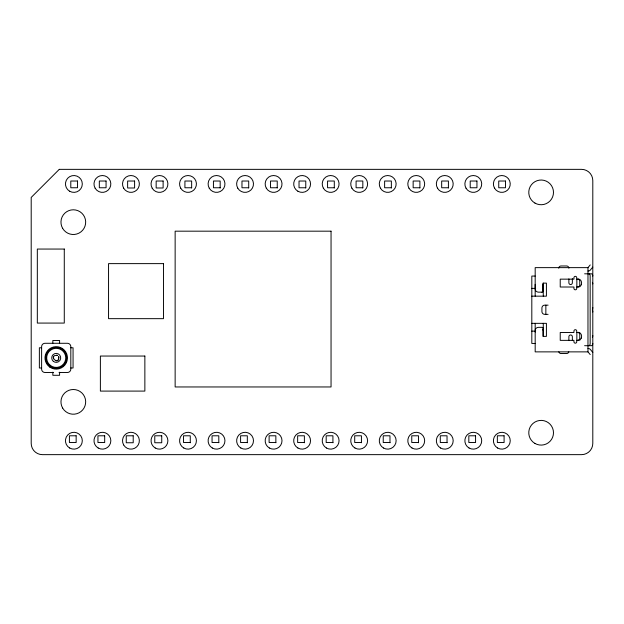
<?xml version="1.0" encoding="UTF-8"?>
<svg xmlns="http://www.w3.org/2000/svg" width="624" height="624" viewBox="0 0 624 624"><rect width="100%" height="100%" fill="white"/><g stroke="black" fill="none" stroke-linecap="round" stroke-linejoin="round"><path stroke-width="0.94" d="M535.181 284.341L535.181 287.477A3.549 2.909 0 0 0 535.657 288.795M543.044 284.341L543.044 289.318A1.123 0.92 0 0 1 542.599 290.051M59.584 372.208L59.584 375.297L52.845 375.297L52.845 372.154M57.619 355.454C46.823 354.354 59.748 367.279 58.648 356.483M53.578 356.928L53.781 356.483M58.648 359.291L58.859 358.847M590.21 354.572L587.972 351.874L587.972 267.634L590.21 264.935M592.8 267.088L590.53 269.825A2.863 2.863 0 0 1 587.972 271.003M57.619 360.321L58.024 360.04M56.706 360.656L57.174 360.532M535.181 289.411A3.549 2.909 0 0 0 538.418 292.157L541.991 292.165M191.654 187.762L184.915 187.762L184.915 181.022L191.654 181.022L191.654 188.003M220.178 187.762L213.439 187.762L213.439 181.022L220.178 181.022L220.178 188.003M248.711 187.762L241.972 187.762L241.972 181.022L248.711 181.022L248.711 188.003M277.243 187.762L270.504 187.762L270.504 181.022L277.243 181.022L277.243 188.003M305.768 187.762L299.029 187.762L299.029 181.022L305.768 181.022L305.768 188.003M334.3 187.762L327.561 187.762L327.561 181.022L334.3 181.022L334.3 188.003M362.825 187.762L356.086 187.762L356.086 181.022L362.825 181.022L362.825 188.003M391.357 187.762L384.618 187.762L384.618 181.022L391.357 181.022L391.357 188.003M419.89 187.762L413.15 187.762L413.15 181.022L419.89 181.022L419.89 188.003M448.414 187.762L441.675 187.762L441.675 181.022L448.414 181.022L448.414 188.003M587.972 267.634L535.181 267.634L535.181 296.166M584.602 273.811L591.396 273.811A2.246 1.404 -90 0 1 592.8 276.058M535.181 276.058L531.812 276.058L531.812 343.45L535.181 343.45M531.812 288.382L535.181 288.382M531.812 296.166L546.413 296.166L546.413 283.132L543.044 283.132L543.044 291.252A1.123 0.92 0 0 1 541.921 292.172M548.098 305.152L544.729 305.152A2.808 2.808 0 0 0 541.921 307.96L541.921 311.548A2.808 2.808 0 0 0 544.729 314.356L548.098 314.356M531.812 323.341L546.413 323.341L546.413 336.375L543.044 336.375L543.044 328.255A1.123 0.92 0 0 0 541.921 327.335L538.418 327.35A3.549 2.909 0 0 0 535.181 330.096M531.812 331.126L535.181 331.126M584.602 345.696L591.396 345.696A2.246 1.404 90 0 0 592.8 343.45M41.613 347.779L39.367 347.779L39.367 367.996L41.613 367.996M70.816 347.779L73.063 347.779L73.063 367.996L70.816 367.996M587.972 351.874L535.181 351.874L535.181 323.341M53.407 372.489L44.983 372.489A3.37 3.37 0 0 1 41.613 369.119L41.613 346.655A3.37 3.37 0 0 1 44.983 343.286L67.447 343.286A3.37 3.37 0 0 1 70.816 346.655L70.816 369.119A3.37 3.37 0 0 1 67.447 372.489L59.023 372.489M190.273 442.525L183.534 442.525L183.534 435.786L190.273 435.786L190.273 442.759M218.798 442.525L212.059 442.525L212.059 435.786L218.798 435.786L218.798 442.759M247.33 442.525L240.591 442.525L240.591 435.786L247.33 435.786L247.33 442.759M275.855 442.525L269.116 442.525L269.116 435.786L275.855 435.786L275.855 442.759M304.387 442.525L297.648 442.525L297.648 435.786L304.387 435.786L304.387 442.759M332.92 442.525L326.18 442.525L326.18 435.786L332.92 435.786L332.92 442.759M361.444 442.525L354.705 442.525L354.705 435.786L361.444 435.786L361.444 442.759M389.977 442.525L383.237 442.525L383.237 435.786L389.977 435.786L389.977 442.759M418.501 442.525L411.762 442.525L411.762 435.786L418.501 435.786L418.501 442.759M447.034 442.525L440.294 442.525L440.294 435.786L447.034 435.786L447.034 442.759M55.731 360.656L56.215 360.703M56.706 355.126L57.174 355.251M592.8 352.42L590.53 349.682A2.863 2.863 0 0 0 587.972 348.504M53.446 358.379L53.578 358.855M58.859 356.928L58.984 357.404M576.849 279.146L576.849 287.009M576.849 332.498L576.849 340.361M572.356 278.608L572.356 282.797A1.739 1.739 0 0 1 570.617 284.536A1.739 1.739 0 0 1 568.877 282.797L568.877 278.912M572.356 340.517L572.356 336.71A1.739 1.739 0 0 0 570.617 334.971A1.739 1.739 0 0 0 568.877 336.71L568.877 340.595M545.852 305.152L545.852 314.356M543.27 283.132L543.27 296.166M543.27 323.341L543.27 336.375M59.584 343.286L59.584 340.478L52.845 340.478L52.845 343.286M577.824 279.146A2.246 1.942 -90 0 1 579.766 281.393L579.766 284.762A2.246 1.942 -90 0 1 577.824 287.009M588.767 345.696A2.246 1.404 -90 0 0 590.164 343.45L590.164 276.058A2.246 1.404 -90 0 0 589.758 274.466A2.246 1.404 90 0 0 588.767 273.811M592.8 307.507A2.246 1.404 90 0 1 592.387 309.098M577.824 340.361A2.246 1.942 -90 0 0 579.766 338.114L579.766 334.745A2.246 1.942 -90 0 0 577.824 332.498M542.599 329.456A1.123 0.92 0 0 1 543.044 330.19M535.181 332.03A3.549 2.909 0 0 1 535.657 330.712M592.8 335.587A2.246 1.404 90 0 1 592.387 337.178M592.387 310.409A2.246 1.404 90 0 1 592.8 312M568.799 351.858A2.246 2.246 0 0 1 566.631 353.527L561.015 353.527A2.246 2.246 0 0 1 558.847 351.858M558.769 268.226A2.246 2.246 0 0 1 561.015 265.98L566.631 265.98A2.246 2.246 0 0 1 568.877 268.226M592.387 282.329A2.246 1.404 90 0 1 592.8 283.92M581.264 284.762L579.961 286.705L576.74 287.009L576.74 288.413A1.404 1.404 0 0 1 575.336 289.817A1.404 1.404 0 0 1 573.932 288.413L573.932 287.009L560.227 287.009L560.227 279.146L573.932 279.146L573.932 277.742A1.404 1.404 0 0 1 575.336 276.338A1.404 1.404 0 0 1 576.74 277.742L576.74 279.146C580.289 278.078 582.488 281.518 581.264 284.762M581.264 338.114L579.961 340.057L576.74 340.361L576.74 341.765A1.404 1.404 0 0 1 575.336 343.169A1.404 1.404 0 0 1 573.932 341.765L573.932 340.361L560.227 340.361L560.227 332.498L573.932 332.498L573.932 331.094A1.404 1.404 0 0 1 575.336 329.69A1.404 1.404 0 0 1 576.74 331.094L576.74 332.498C580.289 331.43 582.488 334.87 581.264 338.114M59.28 169.354L31.2 197.434L31.2 443.414A11.232 11.232 0 0 0 42.432 454.646L581.568 454.646A11.232 11.232 0 0 0 592.8 443.414L592.8 180.586A11.232 11.232 0 0 0 581.568 169.354L59.28 169.354M77.532 181.022L70.793 181.022L70.793 187.762L77.532 187.762L77.532 181.022M106.064 181.022L99.325 181.022L99.325 187.762L106.064 187.762L106.064 181.022M134.597 181.022L127.631 181.022L127.631 187.988L134.597 187.988L134.597 181.022M163.121 181.022L156.156 181.022L156.156 187.988L163.121 187.988L163.121 181.022M476.947 181.022L470.207 181.022L470.207 187.762L476.947 187.762L476.947 181.022M505.471 181.022L498.732 181.022L498.732 187.762L505.471 187.762L505.471 181.022M331.048 231.176L175.141 231.176L175.141 386.958L331.048 386.958L331.048 231.176M64.28 249.054L37.323 249.054L37.323 323.076L64.28 323.076L64.28 249.054M163.472 263.624L108.553 263.624L108.553 318.661L163.472 318.661L163.472 263.624M144.862 356.047L100.386 356.047L100.386 391.092L144.862 391.092L144.862 356.047M76.151 435.786L69.412 435.786L69.412 442.525L76.151 442.525L76.151 435.786M104.684 435.786L97.945 435.786L97.945 442.525L104.684 442.525L104.684 435.786M133.208 435.786L126.251 435.786L126.251 442.751L133.208 442.751L133.208 435.786M161.741 435.786L154.775 435.786L154.775 442.751L161.741 442.751L161.741 435.786M475.566 435.786L468.827 435.786L468.827 442.525L475.566 442.525L475.566 435.786M504.091 435.786L497.351 435.786L497.351 442.525L504.091 442.525L504.091 435.786M49.936 367.201A11.232 11.232 0 0 0 67.423 358.667A11.232 11.232 0 0 0 51.285 347.794A11.232 11.232 0 0 0 49.936 367.201M53.329 361.335A4.493 4.493 0 0 0 60.645 358.667A4.493 4.493 0 0 0 54.678 353.668A4.493 4.493 0 0 0 53.329 361.335M50.076 365.204A9.547 9.547 0 0 0 65.614 359.549A9.547 9.547 0 0 0 52.946 348.917A9.547 9.547 0 0 0 50.076 365.204M49.507 365.882A10.436 10.436 0 0 0 66.495 359.705A10.436 10.436 0 0 0 52.642 348.083A10.436 10.436 0 0 0 49.507 365.882M326.43 448.016A8.424 8.424 0 0 0 339.066 440.716A8.424 8.424 0 0 0 326.43 433.423A8.424 8.424 0 0 0 326.43 448.016M297.905 448.016A8.424 8.424 0 0 0 310.541 440.716A8.424 8.424 0 0 0 297.905 433.423A8.424 8.424 0 0 0 297.905 448.016M269.373 448.016A8.424 8.424 0 0 0 282.009 440.716A8.424 8.424 0 0 0 269.373 433.423A8.424 8.424 0 0 0 269.373 448.016M240.848 448.016A8.424 8.424 0 0 0 253.484 440.716A8.424 8.424 0 0 0 240.848 433.423A8.424 8.424 0 0 0 240.848 448.016M212.316 448.016A8.424 8.424 0 0 0 224.952 440.716A8.424 8.424 0 0 0 212.316 433.423A8.424 8.424 0 0 0 212.316 448.016M183.784 448.016A8.424 8.424 0 0 0 196.42 440.716A8.424 8.424 0 0 0 183.784 433.423A8.424 8.424 0 0 0 183.784 448.016M155.259 448.016A8.424 8.424 0 0 0 167.895 440.716A8.424 8.424 0 0 0 155.259 433.423A8.424 8.424 0 0 0 155.259 448.016M123.646 444.928A8.424 8.424 0 0 0 138.239 444.928A8.424 8.424 0 0 0 130.939 432.292A8.424 8.424 0 0 0 123.646 444.928M98.202 448.016A8.424 8.424 0 0 0 110.838 440.716A8.424 8.424 0 0 0 98.202 433.423A8.424 8.424 0 0 0 98.202 448.016M69.67 448.016A8.424 8.424 0 0 0 82.306 440.716A8.424 8.424 0 0 0 69.67 433.423A8.424 8.424 0 0 0 69.67 448.016M534.955 443.446A12.355 12.355 0 0 0 553.488 432.744A12.355 12.355 0 0 0 534.955 422.042A12.355 12.355 0 0 0 534.955 443.446M209.235 188.167A8.424 8.424 0 0 0 223.821 188.167A8.424 8.424 0 0 0 216.528 175.531A8.424 8.424 0 0 0 209.235 188.167M180.703 188.167A8.424 8.424 0 0 0 195.296 188.167A8.424 8.424 0 0 0 187.996 175.531A8.424 8.424 0 0 0 180.703 188.167M152.17 188.167A8.424 8.424 0 0 0 166.764 188.167A8.424 8.424 0 0 0 159.471 175.531A8.424 8.424 0 0 0 152.17 188.167M123.646 188.167A8.424 8.424 0 0 0 138.239 188.167A8.424 8.424 0 0 0 130.939 175.531A8.424 8.424 0 0 0 123.646 188.167M95.113 188.167A8.424 8.424 0 0 0 109.707 188.167A8.424 8.424 0 0 0 102.414 175.531A8.424 8.424 0 0 0 95.113 188.167M69.67 191.248A8.424 8.424 0 0 0 82.306 183.955A8.424 8.424 0 0 0 69.67 176.662A8.424 8.424 0 0 0 69.67 191.248M497.609 448.016A8.424 8.424 0 0 0 510.245 440.716A8.424 8.424 0 0 0 497.609 433.423A8.424 8.424 0 0 0 497.609 448.016M237.76 188.167A8.424 8.424 0 0 0 252.353 188.167A8.424 8.424 0 0 0 245.06 175.531A8.424 8.424 0 0 0 237.76 188.167M62.618 408.034A12.355 12.355 0 0 0 84.022 408.034A12.355 12.355 0 0 0 73.32 389.501A12.355 12.355 0 0 0 62.618 408.034M534.955 203.081A12.355 12.355 0 0 0 553.488 192.379A12.355 12.355 0 0 0 534.955 181.678A12.355 12.355 0 0 0 534.955 203.081M62.618 228.322A12.355 12.355 0 0 0 84.022 228.322A12.355 12.355 0 0 0 73.32 209.789A12.355 12.355 0 0 0 62.618 228.322M469.076 448.016A8.424 8.424 0 0 0 481.712 440.716A8.424 8.424 0 0 0 469.076 433.423A8.424 8.424 0 0 0 469.076 448.016M440.552 448.016A8.424 8.424 0 0 0 453.188 440.716A8.424 8.424 0 0 0 440.552 433.423A8.424 8.424 0 0 0 440.552 448.016M412.019 448.016A8.424 8.424 0 0 0 424.655 440.716A8.424 8.424 0 0 0 412.019 433.423A8.424 8.424 0 0 0 412.019 448.016M383.495 448.016A8.424 8.424 0 0 0 396.131 440.716A8.424 8.424 0 0 0 383.495 433.423A8.424 8.424 0 0 0 383.495 448.016M354.962 448.016A8.424 8.424 0 0 0 367.598 440.716A8.424 8.424 0 0 0 354.962 433.423A8.424 8.424 0 0 0 354.962 448.016M266.292 188.167A8.424 8.424 0 0 0 280.886 188.167A8.424 8.424 0 0 0 273.585 175.531A8.424 8.424 0 0 0 266.292 188.167M297.905 191.248A8.424 8.424 0 0 0 310.541 183.955A8.424 8.424 0 0 0 297.905 176.662A8.424 8.424 0 0 0 297.905 191.248M494.528 188.167A8.424 8.424 0 0 0 509.114 188.167A8.424 8.424 0 0 0 501.821 175.531A8.424 8.424 0 0 0 494.528 188.167M465.995 188.167A8.424 8.424 0 0 0 480.589 188.167A8.424 8.424 0 0 0 473.288 175.531A8.424 8.424 0 0 0 465.995 188.167M380.406 188.167A8.424 8.424 0 0 0 395 188.167A8.424 8.424 0 0 0 387.707 175.531A8.424 8.424 0 0 0 380.406 188.167M351.881 188.167A8.424 8.424 0 0 0 366.467 188.167A8.424 8.424 0 0 0 359.174 175.531A8.424 8.424 0 0 0 351.881 188.167M323.349 188.167A8.424 8.424 0 0 0 337.943 188.167A8.424 8.424 0 0 0 330.642 175.531A8.424 8.424 0 0 0 323.349 188.167M437.463 188.167A8.424 8.424 0 0 0 452.057 188.167A8.424 8.424 0 0 0 444.764 175.531A8.424 8.424 0 0 0 437.463 188.167M408.938 188.167A8.424 8.424 0 0 0 423.532 188.167A8.424 8.424 0 0 0 416.231 175.531A8.424 8.424 0 0 0 408.938 188.167"/></g></svg>
